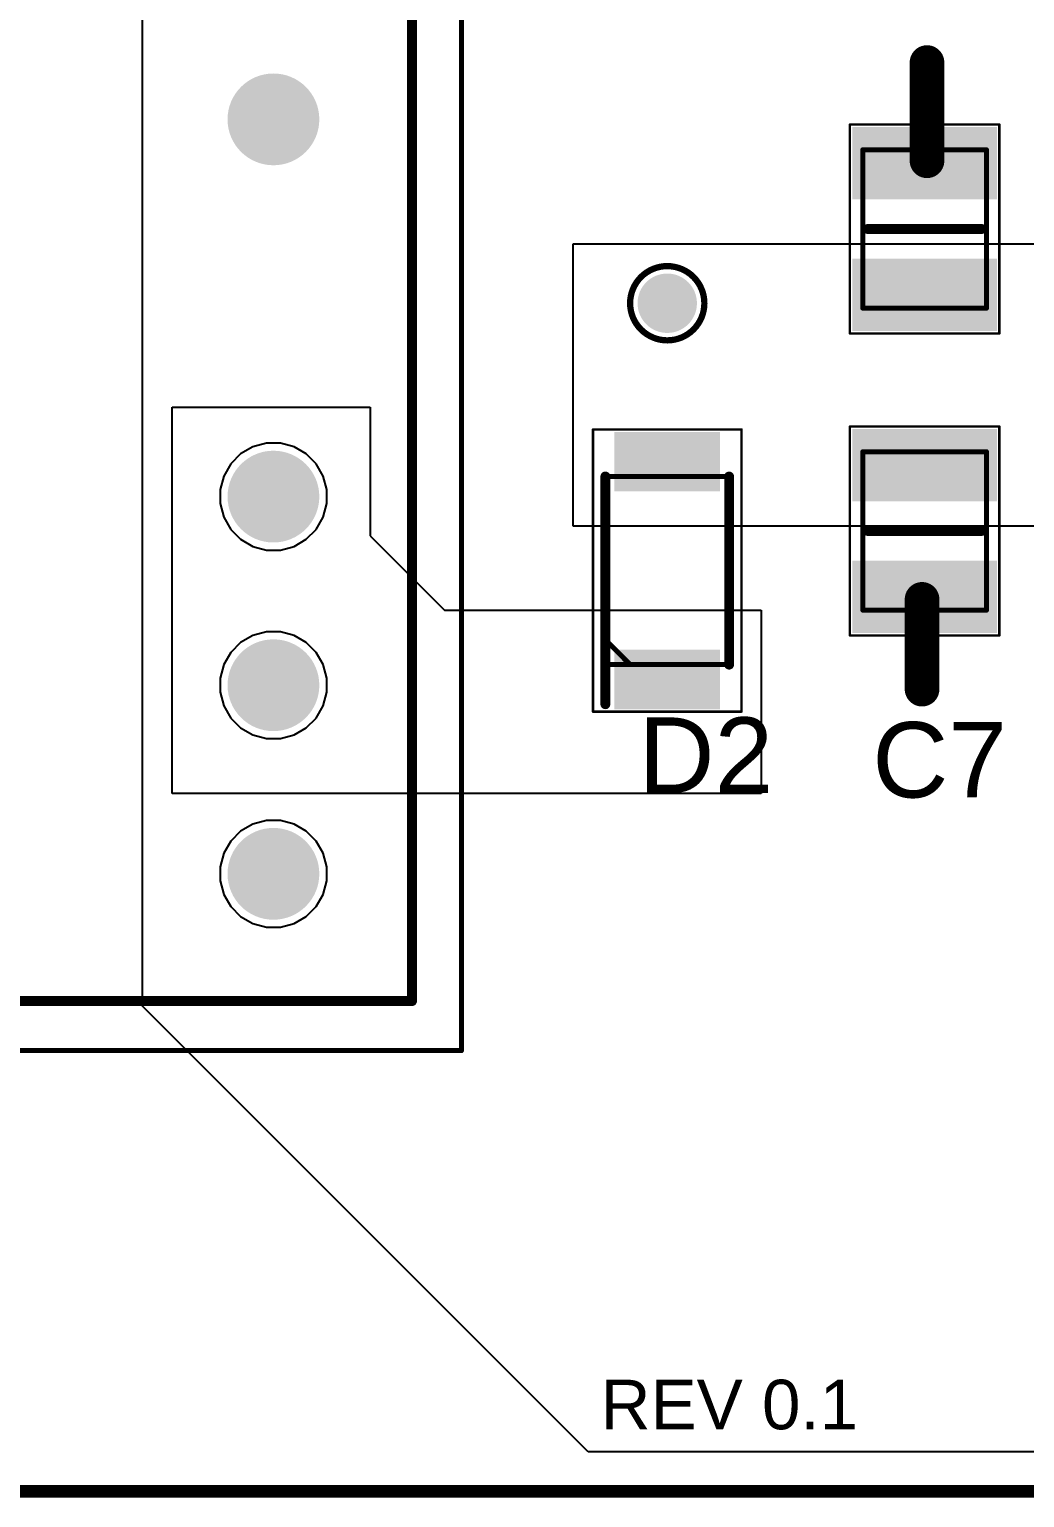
# Model space of a CAD drawing. Header units: inches. Extents: x -6 to 108, y -5 to 42.
# Drawn here: x 67.71 to 87.82, y -4.73 to 24.93 of the extents above; entities that cross this region are included whole.
import ezdxf

# ---------------------------------------------------------------- set-up
doc = ezdxf.new("R2010")
doc.units = ezdxf.units.IN
for name, color, linetype in [('Bottom Assembly', 76, 'Continuous'), ('Bottom Layer', 5, 'Continuous'), ('Bottom Solder', 6, 'Continuous'), ('Keep-Out Layer', 6, 'Continuous'), ('Mechanical 7', 56, 'Continuous'), ('Pad Holes', 156, 'Continuous'), ('Top Layer', 1, 'Continuous'), ('Top Overlay', 2, 'Continuous'), ('Top Paste', 8, 'Continuous'), ('Top Solder', 216, 'Continuous'), ('Via Holes', 16, 'Continuous')]:
    doc.layers.add(name, color=color, linetype=linetype)
doc.styles.add('Arial', font='', dxfattribs={"height": 0.2})
doc.styles.get('Arial').set_extended_font_data('Arial')

# ---------------------------------------------------------------- blocks, each defined once
blk = doc.blocks.new('TP_2')
at = {"layer": 'Top Layer'}
h = blk.add_hatch(color=1, dxfattribs=at)
edge = h.paths.add_edge_path()
edge.add_arc((0, 0), 0.5, 0, 360)
at = {"layer": 'Top Solder'}
h = blk.add_hatch(color=216, dxfattribs=at)
edge = h.paths.add_edge_path()
edge.add_arc((0, 0), 0.6, 0, 360)
at = {"layer": 'Top Overlay'}
for points in [[(0.75, 0, 0.127, 0.127, 1), (-0.75, 0, 0.127, 0.127, 1)], [(-0.782, 0, 0.0635, 0.0635, 1), (-0.718, 0, 0.0635, 0.0635, 1)], [(0.718, 0, 0.0635, 0.0635, 1), (0.782, 0, 0.0635, 0.0635, 1)]]:
    blk.add_lwpolyline(points, format="xyseb", close=True, dxfattribs=at)
blk = doc.blocks.new('11328_T078_19')
at = {"layer": 'Bottom Layer'}
h = blk.add_hatch(color=5, dxfattribs=at)
edge = h.paths.add_edge_path()
edge.add_arc((25.4, -7.62), 0.825, 0, 360)
h = blk.add_hatch(color=5, dxfattribs=at)
edge = h.paths.add_edge_path()
edge.add_arc((25.4, -15.24), 0.825, 0, 360)
h = blk.add_hatch(color=5, dxfattribs=at)
edge = h.paths.add_edge_path()
edge.add_arc((25.4, -19.05), 0.825, 0, 360)
h = blk.add_hatch(color=5, dxfattribs=at)
edge = h.paths.add_edge_path()
edge.add_arc((25.4, -22.86), 0.825, 0, 360)
at = {"layer": 'Bottom Solder'}
h = blk.add_hatch(color=6, dxfattribs=at)
edge = h.paths.add_edge_path()
edge.add_arc((25.4, -7.62), 0.927, 0, 360)
h = blk.add_hatch(color=6, dxfattribs=at)
edge = h.paths.add_edge_path()
edge.add_arc((25.4, -15.24), 0.927, 0, 360)
h = blk.add_hatch(color=6, dxfattribs=at)
edge = h.paths.add_edge_path()
edge.add_arc((25.4, -19.05), 0.927, 0, 360)
h = blk.add_hatch(color=6, dxfattribs=at)
edge = h.paths.add_edge_path()
edge.add_arc((25.4, -22.86), 0.927, 0, 360)
at = {"layer": 'Pad Holes'}
h = blk.add_hatch(color=7, dxfattribs=at)
edge = h.paths.add_edge_path()
edge.add_arc((25.4, -7.62), 0.55, 0, 360)
h = blk.add_hatch(color=7, dxfattribs=at)
edge = h.paths.add_edge_path()
edge.add_arc((25.4, -15.24), 0.55, 0, 360)
h = blk.add_hatch(color=7, dxfattribs=at)
edge = h.paths.add_edge_path()
edge.add_arc((25.4, -19.05), 0.55, 0, 360)
h = blk.add_hatch(color=7, dxfattribs=at)
edge = h.paths.add_edge_path()
edge.add_arc((25.4, -22.86), 0.55, 0, 360)
at = {"layer": 'Top Layer'}
h = blk.add_hatch(color=1, dxfattribs=at)
edge = h.paths.add_edge_path()
edge.add_arc((25.4, -7.62), 0.825, 0, 360)
h = blk.add_hatch(color=1, dxfattribs=at)
edge = h.paths.add_edge_path()
edge.add_arc((25.4, -15.24), 0.825, 0, 360)
h = blk.add_hatch(color=1, dxfattribs=at)
edge = h.paths.add_edge_path()
edge.add_arc((25.4, -19.05), 0.825, 0, 360)
h = blk.add_hatch(color=1, dxfattribs=at)
edge = h.paths.add_edge_path()
edge.add_arc((25.4, -22.86), 0.825, 0, 360)
at = {"layer": 'Top Solder'}
h = blk.add_hatch(color=216, dxfattribs=at)
edge = h.paths.add_edge_path()
edge.add_arc((25.4, -7.62), 0.927, 0, 360)
h = blk.add_hatch(color=216, dxfattribs=at)
edge = h.paths.add_edge_path()
edge.add_arc((25.4, -15.24), 0.927, 0, 360)
h = blk.add_hatch(color=216, dxfattribs=at)
edge = h.paths.add_edge_path()
edge.add_arc((25.4, -19.05), 0.927, 0, 360)
h = blk.add_hatch(color=216, dxfattribs=at)
edge = h.paths.add_edge_path()
edge.add_arc((25.4, -22.86), 0.927, 0, 360)
at = {"layer": 'Bottom Assembly'}
for points in [[(29.2, -26.43, 0.1, 0.1, 0), (29.2, 3.57, 0.1, 0.1, 0)], [(28.2, -25.43, 0.1, 0.1, 0), (28.2, 2.57, 0.1, 0.1, 0)], [(-2.8, -25.43, 0.1, 0.1, 0), (28.2, -25.43, 0.1, 0.1, 0)], [(-3.8, -26.43, 0.1, 0.1, 0), (29.2, -26.43, 0.1, 0.1, 0)]]:
    blk.add_lwpolyline(points, format="xyseb", dxfattribs=at)
for points in [[(28.175, -25.43, 0.05, 0.05, 1), (28.225, -25.43, 0.05, 0.05, 1)], [(28.175, -25.43, 0.05, 0.05, 1), (28.225, -25.43, 0.05, 0.05, 1)], [(29.175, -26.43, 0.05, 0.05, 1), (29.225, -26.43, 0.05, 0.05, 1)], [(29.175, -26.43, 0.05, 0.05, 1), (29.225, -26.43, 0.05, 0.05, 1)]]:
    blk.add_lwpolyline(points, format="xyseb", close=True, dxfattribs=at)
at = {"layer": 'Mechanical 7'}
for points in [[(28.2, -25.43, 0.2, 0.2, 0), (28.2, 2.57, 0.2, 0.2, 0)], [(-2.8, -25.43, 0.2, 0.2, 0), (28.2, -25.43, 0.2, 0.2, 0)]]:
    blk.add_lwpolyline(points, format="xyseb", dxfattribs=at)
blk.add_lwpolyline([(28.15, -25.43, 0.0999, 0.0999, 1), (28.25, -25.43, 0.0999, 0.0999, 1)], format="xyseb", close=True, dxfattribs=at)
blk.add_lwpolyline([(28.15, -25.43, 0.0999, 0.0999, 1), (28.25, -25.43, 0.0999, 0.0999, 1)], format="xyseb", close=True, dxfattribs=at)
blk = doc.blocks.new('SOD_128_2_29')
at = {"layer": 'Top Layer'}
for points in [[(-2.7, -0.965), (-2.7, 0.965), (-1.7, 0.965), (-1.7, -0.965)], [(1.7, -0.965), (1.7, 0.965), (2.7, 0.965), (2.7, -0.965)]]:
    blk.add_hatch(color=1, dxfattribs=at).paths.add_polyline_path(points)
at = {"layer": 'Top Paste'}
for points in [[(-2.7, -0.965), (-2.7, 0.965), (-1.7, 0.965), (-1.7, -0.965)], [(1.7, -0.965), (1.7, 0.965), (2.7, 0.965), (2.7, -0.965)]]:
    blk.add_hatch(color=8, dxfattribs=at).paths.add_polyline_path(points)
at = {"layer": 'Top Solder'}
for points in [[(-2.801, -1.067), (-2.801, 1.067), (-1.598, 1.067), (-1.598, -1.067)], [(1.598, -1.067), (1.598, 1.067), (2.801, 1.067), (2.801, -1.067)]]:
    blk.add_hatch(color=216, dxfattribs=at).paths.add_polyline_path(points)
at = {"layer": 'Bottom Assembly'}
for points in [[(-2.85, 1.5, 0.05, 0.05, 0), (2.85, 1.5, 0.05, 0.05, 0)], [(-2.85, 1.5, 0.05, 0.05, 0), (-2.85, -1.5, 0.05, 0.05, 0)], [(2.85, 1.5, 0.05, 0.05, 0), (2.85, -1.5, 0.05, 0.05, 0)], [(-1.9, 1.25, 0.1, 0.1, 0), (-1.9, -1.25, 0.1, 0.1, 0)], [(-1.4, 1.25, 0.1, 0.1, 0), (-1.9, 0.75, 0.1, 0.1, 0)], [(-1.9, 1.25, 0.1, 0.1, 0), (1.9, 1.25, 0.1, 0.1, 0)], [(1.9, 1.25, 0.1, 0.1, 0), (1.9, -1.25, 0.1, 0.1, 0)], [(-2.85, -1.5, 0.05, 0.05, 0), (2.85, -1.5, 0.05, 0.05, 0)], [(-1.9, -1.25, 0.1, 0.1, 0), (1.9, -1.25, 0.1, 0.1, 0)]]:
    blk.add_lwpolyline(points, format="xyseb", dxfattribs=at)
for points in [[(-2.862, 1.5, 0.025, 0.025, 1), (-2.837, 1.5, 0.025, 0.025, 1)], [(-2.862, 1.5, 0.025, 0.025, 1), (-2.837, 1.5, 0.025, 0.025, 1)], [(2.837, 1.5, 0.025, 0.025, 1), (2.862, 1.5, 0.025, 0.025, 1)], [(2.837, 1.5, 0.025, 0.025, 1), (2.862, 1.5, 0.025, 0.025, 1)], [(-1.925, 1.25, 0.05, 0.05, 1), (-1.875, 1.25, 0.05, 0.05, 1)], [(-1.925, 1.25, 0.05, 0.05, 1), (-1.875, 1.25, 0.05, 0.05, 1)], [(-1.425, 1.25, 0.05, 0.05, 1), (-1.375, 1.25, 0.05, 0.05, 1)], [(1.875, 1.25, 0.05, 0.05, 1), (1.925, 1.25, 0.05, 0.05, 1)], [(1.875, 1.25, 0.05, 0.05, 1), (1.925, 1.25, 0.05, 0.05, 1)], [(-1.925, 0.75, 0.05, 0.05, 1), (-1.875, 0.75, 0.05, 0.05, 1)], [(-2.862, -1.5, 0.025, 0.025, 1), (-2.837, -1.5, 0.025, 0.025, 1)], [(-2.862, -1.5, 0.025, 0.025, 1), (-2.837, -1.5, 0.025, 0.025, 1)], [(-1.925, -1.25, 0.05, 0.05, 1), (-1.875, -1.25, 0.05, 0.05, 1)], [(-1.925, -1.25, 0.05, 0.05, 1), (-1.875, -1.25, 0.05, 0.05, 1)], [(1.875, -1.25, 0.05, 0.05, 1), (1.925, -1.25, 0.05, 0.05, 1)], [(1.875, -1.25, 0.05, 0.05, 1), (1.925, -1.25, 0.05, 0.05, 1)], [(2.837, -1.5, 0.025, 0.025, 1), (2.862, -1.5, 0.025, 0.025, 1)], [(2.837, -1.5, 0.025, 0.025, 1), (2.862, -1.5, 0.025, 0.025, 1)]]:
    blk.add_lwpolyline(points, format="xyseb", close=True, dxfattribs=at)
at = {"layer": 'Mechanical 7'}
for points in [[(-2.7, 1.25, 0.2, 0.2, 0), (1.9, 1.25, 0.2, 0.2, 0)], [(-1.9, -1.25, 0.2, 0.2, 0), (1.9, -1.25, 0.2, 0.2, 0)]]:
    blk.add_lwpolyline(points, format="xyseb", dxfattribs=at)
for points in [[(-2.75, 1.25, 0.0999, 0.0999, 1), (-2.65, 1.25, 0.0999, 0.0999, 1)], [(1.85, 1.25, 0.0999, 0.0999, 1), (1.95, 1.25, 0.0999, 0.0999, 1)], [(-1.95, -1.25, 0.0999, 0.0999, 1), (-1.85, -1.25, 0.0999, 0.0999, 1)], [(1.85, -1.25, 0.0999, 0.0999, 1), (1.95, -1.25, 0.0999, 0.0999, 1)]]:
    blk.add_lwpolyline(points, format="xyseb", close=True, dxfattribs=at)
blk = doc.blocks.new('CAP_1210_38')
at = {"layer": 'Top Layer'}
for points in [[(-1.96, -1.36), (-1.96, 1.36), (-0.7, 1.36), (-0.7, -1.36)], [(0.7, -1.36), (0.7, 1.36), (1.96, 1.36), (1.96, -1.36)]]:
    blk.add_hatch(color=1, dxfattribs=at).paths.add_polyline_path(points)
at = {"layer": 'Top Paste'}
for points in [[(-1.96, -1.36), (-1.96, 1.36), (-0.7, 1.36), (-0.7, -1.36)], [(0.7, -1.36), (0.7, 1.36), (1.96, 1.36), (1.96, -1.36)]]:
    blk.add_hatch(color=8, dxfattribs=at).paths.add_polyline_path(points)
at = {"layer": 'Top Solder'}
for points in [[(-2.062, -1.462), (-2.062, 1.462), (-0.598, 1.462), (-0.598, -1.462)], [(0.598, -1.462), (0.598, 1.462), (2.062, 1.462), (2.062, -1.462)]]:
    blk.add_hatch(color=216, dxfattribs=at).paths.add_polyline_path(points)
at = {"layer": 'Bottom Assembly'}
for points in [[(-2.11, 1.51, 0.05, 0.05, 0), (2.11, 1.51, 0.05, 0.05, 0)], [(-2.11, 1.51, 0.05, 0.05, 0), (-2.11, -1.51, 0.05, 0.05, 0)], [(2.11, 1.51, 0.05, 0.05, 0), (2.11, -1.51, 0.05, 0.05, 0)], [(-1.6, 1.25, 0.1, 0.1, 0), (-1.6, -1.25, 0.1, 0.1, 0)], [(-1.6, 1.25, 0.1, 0.1, 0), (1.6, 1.25, 0.1, 0.1, 0)], [(1.6, 1.25, 0.1, 0.1, 0), (1.6, -1.25, 0.1, 0.1, 0)], [(-1.6, -1.25, 0.1, 0.1, 0), (1.6, -1.25, 0.1, 0.1, 0)], [(-2.11, -1.51, 0.05, 0.05, 0), (2.11, -1.51, 0.05, 0.05, 0)]]:
    blk.add_lwpolyline(points, format="xyseb", dxfattribs=at)
for points in [[(-2.122, 1.51, 0.025, 0.025, 1), (-2.097, 1.51, 0.025, 0.025, 1)], [(-2.122, 1.51, 0.025, 0.025, 1), (-2.097, 1.51, 0.025, 0.025, 1)], [(2.097, 1.51, 0.025, 0.025, 1), (2.122, 1.51, 0.025, 0.025, 1)], [(2.097, 1.51, 0.025, 0.025, 1), (2.122, 1.51, 0.025, 0.025, 1)], [(-1.625, 1.25, 0.05, 0.05, 1), (-1.575, 1.25, 0.05, 0.05, 1)], [(-1.625, 1.25, 0.05, 0.05, 1), (-1.575, 1.25, 0.05, 0.05, 1)], [(1.575, 1.25, 0.05, 0.05, 1), (1.625, 1.25, 0.05, 0.05, 1)], [(1.575, 1.25, 0.05, 0.05, 1), (1.625, 1.25, 0.05, 0.05, 1)], [(-1.625, -1.25, 0.05, 0.05, 1), (-1.575, -1.25, 0.05, 0.05, 1)], [(-1.625, -1.25, 0.05, 0.05, 1), (-1.575, -1.25, 0.05, 0.05, 1)], [(1.575, -1.25, 0.05, 0.05, 1), (1.625, -1.25, 0.05, 0.05, 1)], [(1.575, -1.25, 0.05, 0.05, 1), (1.625, -1.25, 0.05, 0.05, 1)], [(-2.122, -1.51, 0.025, 0.025, 1), (-2.097, -1.51, 0.025, 0.025, 1)], [(-2.122, -1.51, 0.025, 0.025, 1), (-2.097, -1.51, 0.025, 0.025, 1)], [(2.097, -1.51, 0.025, 0.025, 1), (2.122, -1.51, 0.025, 0.025, 1)], [(2.097, -1.51, 0.025, 0.025, 1), (2.122, -1.51, 0.025, 0.025, 1)]]:
    blk.add_lwpolyline(points, format="xyseb", close=True, dxfattribs=at)
at = {"layer": 'Mechanical 7'}
blk.add_lwpolyline([(0, 1.15, 0.2, 0.2, 0), (0, -1.15, 0.2, 0.2, 0)], format="xyseb", dxfattribs=at)
for points in [[(-0.05, 1.15, 0.0999, 0.0999, 1), (0.05, 1.15, 0.0999, 0.0999, 1)], [(-0.05, -1.15, 0.0999, 0.0999, 1), (0.05, -1.15, 0.0999, 0.0999, 1)]]:
    blk.add_lwpolyline(points, format="xyseb", close=True, dxfattribs=at)
blk = doc.blocks.new('CAP_1210_40')
at = {"layer": 'Top Layer'}
for points in [[(-1.96, -1.36), (-1.96, 1.36), (-0.7, 1.36), (-0.7, -1.36)], [(0.7, -1.36), (0.7, 1.36), (1.96, 1.36), (1.96, -1.36)]]:
    blk.add_hatch(color=1, dxfattribs=at).paths.add_polyline_path(points)
at = {"layer": 'Top Paste'}
for points in [[(-1.96, -1.36), (-1.96, 1.36), (-0.7, 1.36), (-0.7, -1.36)], [(0.7, -1.36), (0.7, 1.36), (1.96, 1.36), (1.96, -1.36)]]:
    blk.add_hatch(color=8, dxfattribs=at).paths.add_polyline_path(points)
at = {"layer": 'Top Solder'}
for points in [[(-2.062, -1.462), (-2.062, 1.462), (-0.598, 1.462), (-0.598, -1.462)], [(0.598, -1.462), (0.598, 1.462), (2.062, 1.462), (2.062, -1.462)]]:
    blk.add_hatch(color=216, dxfattribs=at).paths.add_polyline_path(points)
at = {"layer": 'Bottom Assembly'}
for points in [[(-2.11, -1.51, 0.05, 0.05, 0), (-2.11, 1.51, 0.05, 0.05, 0)], [(2.11, 1.51, 0.05, 0.05, 0), (-2.11, 1.51, 0.05, 0.05, 0)], [(2.11, -1.51, 0.05, 0.05, 0), (2.11, 1.51, 0.05, 0.05, 0)], [(1.6, 1.25, 0.1, 0.1, 0), (-1.6, 1.25, 0.1, 0.1, 0)], [(-1.6, -1.25, 0.1, 0.1, 0), (-1.6, 1.25, 0.1, 0.1, 0)], [(1.6, -1.25, 0.1, 0.1, 0), (1.6, 1.25, 0.1, 0.1, 0)], [(1.6, -1.25, 0.1, 0.1, 0), (-1.6, -1.25, 0.1, 0.1, 0)], [(2.11, -1.51, 0.05, 0.05, 0), (-2.11, -1.51, 0.05, 0.05, 0)]]:
    blk.add_lwpolyline(points, format="xyseb", dxfattribs=at)
for points in [[(-2.122, 1.51, 0.025, 0.025, 1), (-2.097, 1.51, 0.025, 0.025, 1)], [(-2.122, 1.51, 0.025, 0.025, 1), (-2.097, 1.51, 0.025, 0.025, 1)], [(2.097, 1.51, 0.025, 0.025, 1), (2.122, 1.51, 0.025, 0.025, 1)], [(2.097, 1.51, 0.025, 0.025, 1), (2.122, 1.51, 0.025, 0.025, 1)], [(-1.625, 1.25, 0.05, 0.05, 1), (-1.575, 1.25, 0.05, 0.05, 1)], [(-1.625, 1.25, 0.05, 0.05, 1), (-1.575, 1.25, 0.05, 0.05, 1)], [(1.575, 1.25, 0.05, 0.05, 1), (1.625, 1.25, 0.05, 0.05, 1)], [(1.575, 1.25, 0.05, 0.05, 1), (1.625, 1.25, 0.05, 0.05, 1)], [(-1.625, -1.25, 0.05, 0.05, 1), (-1.575, -1.25, 0.05, 0.05, 1)], [(-1.625, -1.25, 0.05, 0.05, 1), (-1.575, -1.25, 0.05, 0.05, 1)], [(1.575, -1.25, 0.05, 0.05, 1), (1.625, -1.25, 0.05, 0.05, 1)], [(1.575, -1.25, 0.05, 0.05, 1), (1.625, -1.25, 0.05, 0.05, 1)], [(-2.122, -1.51, 0.025, 0.025, 1), (-2.097, -1.51, 0.025, 0.025, 1)], [(-2.122, -1.51, 0.025, 0.025, 1), (-2.097, -1.51, 0.025, 0.025, 1)], [(2.097, -1.51, 0.025, 0.025, 1), (2.122, -1.51, 0.025, 0.025, 1)], [(2.097, -1.51, 0.025, 0.025, 1), (2.122, -1.51, 0.025, 0.025, 1)]]:
    blk.add_lwpolyline(points, format="xyseb", close=True, dxfattribs=at)
at = {"layer": 'Mechanical 7'}
blk.add_lwpolyline([(0, -1.15, 0.2, 0.2, 0), (0, 1.15, 0.2, 0.2, 0)], format="xyseb", dxfattribs=at)
for points in [[(-0.05, 1.15, 0.0999, 0.0999, 1), (0.05, 1.15, 0.0999, 0.0999, 1)], [(-0.05, -1.15, 0.0999, 0.0999, 1), (0.05, -1.15, 0.0999, 0.0999, 1)]]:
    blk.add_lwpolyline(points, format="xyseb", close=True, dxfattribs=at)

msp = doc.modelspace()

# ---------------------------------------------------------------- hatches: boundary and pattern name
at = {"layer": 'Bottom Layer'}
h = msp.add_hatch(color=5, dxfattribs=at)
edge = h.paths.add_edge_path()
edge.add_arc((85.848, 24.262), 0.35, 0, 360)
h = msp.add_hatch(color=5, dxfattribs=at)
edge = h.paths.add_edge_path()
edge.add_arc((85.748, 11.604), 0.35, 0, 360)
at = {"layer": 'Top Layer'}
h = msp.add_hatch(color=1, dxfattribs=at)
edge = h.paths.add_edge_path()
edge.add_arc((85.848, 24.262), 0.35, 0, 360)
h = msp.add_hatch(color=1, dxfattribs=at)
edge = h.paths.add_edge_path()
edge.add_arc((85.748, 11.604), 0.35, 0, 360)
at = {"layer": 'Via Holes'}
h = msp.add_hatch(color=7, dxfattribs=at)
edge = h.paths.add_edge_path()
edge.add_arc((85.848, 24.262), 0.15, 0, 360)
h = msp.add_hatch(color=7, dxfattribs=at)
edge = h.paths.add_edge_path()
edge.add_arc((85.748, 11.604), 0.15, 0, 360)

# ---------------------------------------------------------------- linework, layer by layer
at = {"layer": 'Bottom Layer'}
for p, q in [((70, 5.2), (70, 33.3)), ((71.981, 16.357), (71.781, 16.157)), ((72.228, 16.499), (71.981, 16.357)), ((72.502, 16.573), (72.228, 16.499)), ((72.786, 16.573), (72.502, 16.573)), ((73.06, 16.499), (72.786, 16.573)), ((73.307, 16.357), (73.06, 16.499)), ((73.507, 16.157), (73.307, 16.357)), ((71.781, 16.157), (71.639, 15.91)), ((73.649, 15.91), (73.507, 16.157)), ((71.639, 15.91), (71.565, 15.636)), ((73.723, 15.636), (73.649, 15.91)), ((71.565, 15.636), (71.565, 15.352)), ((73.723, 15.352), (73.723, 15.636)), ((71.565, 15.352), (71.639, 15.078)), ((73.649, 15.078), (73.723, 15.352)), ((71.639, 15.078), (71.781, 14.831)), ((71.781, 14.831), (71.981, 14.631)), ((73.307, 14.631), (73.507, 14.831)), ((73.507, 14.831), (73.649, 15.078)), ((71.981, 14.631), (72.228, 14.489)), ((73.06, 14.489), (73.307, 14.631)), ((72.228, 14.489), (72.502, 14.415)), ((72.502, 14.415), (72.786, 14.415)), ((72.786, 14.415), (73.06, 14.489)), ((72.502, 12.763), (72.228, 12.689)), ((72.786, 12.763), (72.502, 12.763)), ((73.06, 12.689), (72.786, 12.763)), ((71.981, 12.547), (71.781, 12.347)), ((72.228, 12.689), (71.981, 12.547)), ((73.307, 12.547), (73.06, 12.689)), ((73.507, 12.347), (73.307, 12.547)), ((71.781, 12.347), (71.639, 12.1)), ((73.649, 12.1), (73.507, 12.347)), ((71.639, 12.1), (71.565, 11.826)), ((73.723, 11.826), (73.649, 12.1)), ((71.565, 11.826), (71.565, 11.542)), ((73.723, 11.542), (73.723, 11.826)), ((71.565, 11.542), (71.639, 11.268)), ((73.649, 11.268), (73.723, 11.542)), ((71.639, 11.268), (71.781, 11.021)), ((71.781, 11.021), (71.981, 10.821)), ((73.307, 10.821), (73.507, 11.021)), ((73.507, 11.021), (73.649, 11.268)), ((71.981, 10.821), (72.228, 10.679)), ((72.228, 10.679), (72.502, 10.605)), ((72.786, 10.605), (73.06, 10.679)), ((73.06, 10.679), (73.307, 10.821)), ((72.502, 10.605), (72.786, 10.605)), ((72.502, 8.953), (72.228, 8.879)), ((72.786, 8.953), (72.502, 8.953)), ((73.06, 8.879), (72.786, 8.953)), ((71.981, 8.737), (71.781, 8.537)), ((72.228, 8.879), (71.981, 8.737)), ((73.307, 8.737), (73.06, 8.879)), ((73.507, 8.537), (73.307, 8.737)), ((71.781, 8.537), (71.639, 8.29)), ((73.649, 8.29), (73.507, 8.537)), ((71.639, 8.29), (71.565, 8.016)), ((71.565, 8.016), (71.565, 7.732)), ((73.723, 8.016), (73.649, 8.29)), ((73.723, 7.732), (73.723, 8.016)), ((71.565, 7.732), (71.639, 7.458)), ((73.649, 7.458), (73.723, 7.732)), ((71.639, 7.458), (71.781, 7.211)), ((73.507, 7.211), (73.649, 7.458)), ((71.781, 7.211), (71.981, 7.011)), ((73.307, 7.011), (73.507, 7.211)), ((71.981, 7.011), (72.228, 6.869)), ((72.228, 6.869), (72.502, 6.795)), ((72.786, 6.795), (73.06, 6.869)), ((73.06, 6.869), (73.307, 7.011)), ((72.502, 6.795), (72.786, 6.795)), ((79, -3.8), (70, 5.2)), ((106.6, -3.8), (79, -3.8))]:
    msp.add_line(p, q, dxfattribs=at)
at = {"layer": 'Keep-Out Layer'}
msp.add_lwpolyline([(-5.8, -4.6, 0.254, 0.254, 0), (107.8, -4.6, 0.254, 0.254, 0)], format="xyseb", dxfattribs=at)
at = {"layer": 'Top Layer'}
for p, q in [((78.7, 19.5), (78.7, 20.6)), ((78.7, 20.6), (97.4, 20.6)), ((78.7, 14.9), (78.7, 19.5)), ((70.6, 9.5), (70.6, 17.3)), ((70.6, 17.3), (74.6, 17.3)), ((74.6, 17.3), (74.6, 14.7)), ((93.7, 14.9), (78.7, 14.9)), ((74.6, 14.7), (76.1, 13.2)), ((76.1, 13.2), (82.5, 13.2)), ((82.5, 13.2), (82.5, 9.5)), ((82.5, 9.5), (70.6, 9.5))]:
    msp.add_line(p, q, dxfattribs=at)
for points in [[(85.848, 22.278, 0.7, 0.7, 0), (85.848, 24.262, 0.7, 0.7, 0)], [(85.748, 11.604, 0.7, 0.7, 0), (85.748, 13.418, 0.7, 0.7, 0)]]:
    msp.add_lwpolyline(points, format="xyseb", dxfattribs=at)
for points in [[(85.673, 24.262, 0.35, 0.35, 1), (86.023, 24.262, 0.35, 0.35, 1)], [(85.673, 22.278, 0.35, 0.35, 1), (86.023, 22.278, 0.35, 0.35, 1)], [(85.573, 13.418, 0.35, 0.35, 1), (85.923, 13.418, 0.35, 0.35, 1)], [(85.573, 11.604, 0.35, 0.35, 1), (85.923, 11.604, 0.35, 0.35, 1)]]:
    msp.add_lwpolyline(points, format="xyseb", close=True, dxfattribs=at)

# ---------------------------------------------------------------- block references
msp.add_blockref('11328_T078_19', (47.244, 30.734))
for name, p, rotation in [('CAP_1210_38', (85.8, 20.9), 90), ('TP_2', (80.6, 19.4), 90), ('CAP_1210_40', (85.8, 14.8), 270), ('SOD_128_2_29', (80.6, 14), 90)]:
    msp.add_blockref(name, p, dxfattribs=dict(rotation=rotation))

# ---------------------------------------------------------------- texts
at = {"layer": 'Top Overlay', "style": 'Arial'}
for s, p in [('D2', (80.018, 9.51)), ('C7', (84.742, 9.416))]:
    msp.add_text(s, height=1.524, dxfattribs=at).set_placement(p)
msp.add_text('REV 0.1', height=1, rotation=360, dxfattribs=at).set_placement((79.254, -3.346))

doc.saveas('drawing.dxf')
